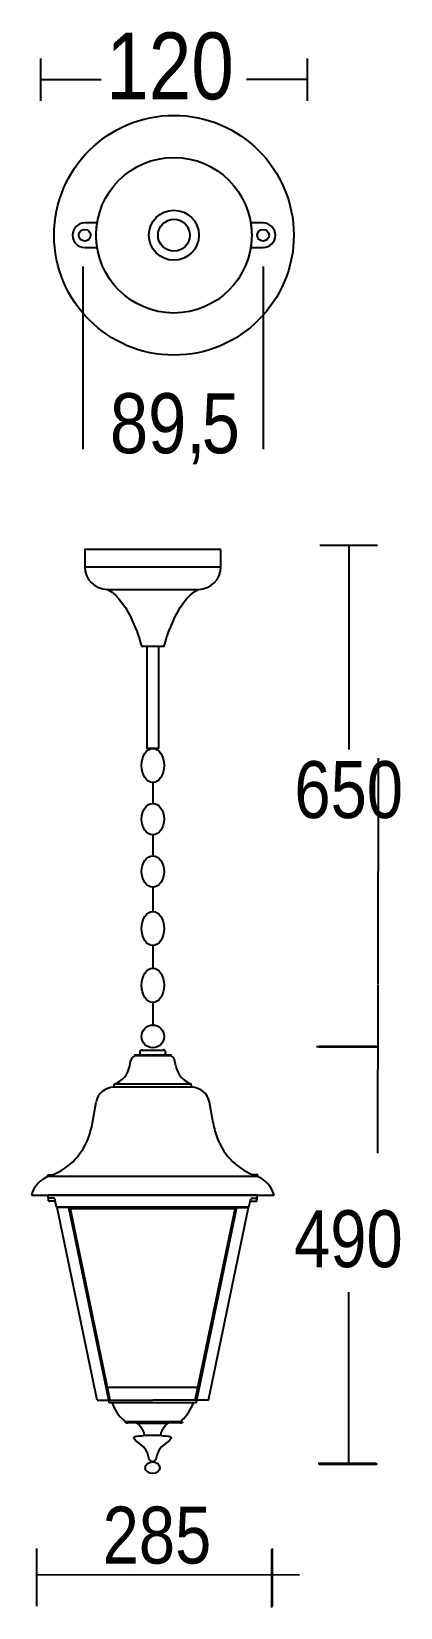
# Model space of a CAD drawing. Extents: x 0 to 57, y 0 to 243.
import ezdxf

# ---------------------------------------------------------------- set-up
doc = ezdxf.new("R2010")
doc.units = 0
doc.layers.add('LIVELLO_1', color=160, linetype='Continuous')
doc.styles.add('STD', font='txt')

# ---------------------------------------------------------------- blocks, each defined once
blk = doc.blocks.new('AI9-BLK1')
at = {"layer": 'LIVELLO_1', "color": 7}
for p, q in [((-26.85, 110.14), (-26.85, 116.69)), ((14.24, 116.69), (14.24, 110.14)), ((-26.85, 113.41), (-17.52, 113.41)), ((14.24, 113.41), (4.91, 113.41)), ((-20.3, 56.42), (-20.3, 84.6)), ((7.45, 84.6), (7.45, 56.42)), ((16.23, 41.62), (25.14, 41.62)), ((20.69, 41.62), (20.69, 10.08)), ((-20.07, 38.28), (0.95, 38.28)), ((25.23, 8.73), (25.18, -26.16)), ((-9.56, 5), (-9.56, 1.77)), ((-9.56, -3.08), (-9.56, -6.31)), ((-9.56, -11.15), (-9.56, -14.38)), ((-9.56, -11.4), (-9.56, -14.9)), ((-9.56, -20.16), (-9.56, -23.66)), ((25.17, -26.25), (25.12, -52.19)), ((-9.56, -28.92), (-9.56, -32.42)), ((15.68, -35.73), (24.6, -35.73)), ((16.03, -35.66), (24.95, -35.66)), ((16.09, -35.77), (25.01, -35.77)), ((16.23, -35.76), (25.14, -35.76)), ((-13.12, -38.69), (-12.99, -37.97)), ((-11.89, -37.04), (-9.57, -37.04)), ((-11.31, -37.04), (-7.83, -37.04)), ((-7.24, -37.04), (-9.57, -37.04)), ((-6.79, -37.04), (-9.57, -37.04)), ((-9.57, -37.04), (-7.36, -37.04)), ((-6.01, -38.69), (-6.14, -37.97)), ((-15.59, -42.02), (-15.51, -41.55)), ((-3.55, -42.02), (-15.58, -42.02)), ((-3.62, -41.55), (-15.51, -41.55)), ((-3.54, -42.02), (-3.62, -41.55)), ((-18.87, -47.49), (-18.31, -44.31)), ((-0.26, -47.49), (-0.82, -44.31)), ((-25.81, -55.82), (-25.78, -55.5)), ((-25.78, -55.5), (-24.97, -55.5)), ((-25.57, -55.73), (6.44, -55.73)), ((6.65, -55.5), (5.84, -55.5)), ((6.68, -55.82), (6.65, -55.5)), ((-28.29, -58.66), (9.15, -58.66)), ((6.58, -58.66), (-25.72, -58.66)), ((-25.64, -59.52), (-25.72, -58.66)), ((-24.81, -59.13), (-25.61, -59.13)), ((-24.66, -59.58), (-25.57, -59.58)), ((-24.41, -60.51), (-24.68, -59.23)), ((-24.34, -60.55), (-24.41, -60.51)), ((5.28, -60.51), (-24.41, -60.51)), ((-18.14, -90.3), (-24.34, -60.55)), ((-22.53, -60.55), (-24.34, -60.55)), ((-16.34, -90.3), (-22.53, -60.55)), ((-22.53, -60.55), (-22.27, -60.77)), ((-2.79, -90.3), (3.4, -60.55)), ((-0.99, -90.3), (5.2, -60.55)), ((3.4, -60.55), (3.14, -60.77)), ((3.4, -60.55), (5.2, -60.55)), ((5.2, -60.55), (5.28, -60.51)), ((5.28, -60.51), (5.55, -59.23)), ((5.53, -59.58), (6.44, -59.58)), ((5.68, -59.13), (6.48, -59.13)), ((6.51, -59.52), (6.58, -58.66)), ((-16.13, -90.3), (-22.27, -60.77)), ((3.14, -60.77), (-22.27, -60.77)), ((-3.01, -90.3), (3.14, -60.77)), ((20.63, -73.64), (20.63, -100.13)), ((-2.59, -88.33), (-16.54, -88.33)), ((-18.14, -90.3), (-9.57, -90.3)), ((-16.29, -90.7), (-16.33, -90.3)), ((-2.84, -90.7), (-16.29, -90.7)), ((-0.99, -90.3), (-9.57, -90.3)), ((-2.84, -90.7), (-2.81, -90.3)), ((-5.59, -93.6), (-13.55, -93.6)), ((-5.33, -93.77), (-13.43, -93.77)), ((-11.78, -93.82), (-9.56, -93.82)), ((-11.3, -93.82), (-7.83, -93.82)), ((-9.56, -93.82), (-7.35, -93.82)), ((-10.85, -95.67), (-8.36, -95.67)), ((15.98, -100.02), (24.9, -100.02)), ((16.04, -100.13), (24.95, -100.13)), ((16.17, -100.11), (25.09, -100.11)), ((-27.48, -122.07), (-27.48, -113.15)), ((8.8, -122.26), (8.8, -113.34)), ((8.9, -122.07), (8.9, -113.15)), ((-27.37, -117.15), (-12.37, -117.21)), ((-27.29, -117.15), (13.07, -117.21))]:
    blk.add_line(p, q, dxfattribs=at)
blk.add_lwpolyline([(-10.44, 26.02), (-8.68, 26.02), (-8.68, 10.25), (-10.44, 10.25)], close=True, dxfattribs=at)
for points in [[(-11.48, -36.28), (-9.56, -36.28), (-7.65, -36.28)], [(-12.45, -37.1), (-9.57, -37.1), (-6.68, -37.1)], [(-11.78, -37.04), (-9.57, -37.04), (-12.34, -37.04)]]:
    blk.add_lwpolyline(points, dxfattribs=at)
for centre, radius in [((-6.3, 89.41), 18.49), ((-6.3, 89.41), 12), ((-6.3, 89.41), 3.86), ((-20.07, 89.41), 0.908), ((-6.3, 89.41), 2.46), ((7.47, 89.41), 0.908), ((-9.56, -34.17), 1.75)]:
    blk.add_circle(centre, radius, dxfattribs=at)
for centre, major_axis, ratio in [((-9.56, 7.63), (0, 2.63), 0.667672), ((-9.56, -0.65), (0, 2.42), 0.723925), ((-9.56, -8.73), (0, 2.42), 0.723976), ((-9.56, -17.53), (0, 2.63), 0.66741), ((-9.56, -26.29), (0, 2.63), 0.66741), ((-9.6, -100.71), (-1.13, 0), 0.796774)]:
    blk.add_ellipse(centre, major_axis=major_axis, ratio=ratio, dxfattribs=at)
for points, knots in [([(-21.96, 89.41), (-21.96, 90.45), (-21.12, 91.3), (-20.07, 91.3), (-20.07, 91.3), (-18.16, 91.3), (-18.16, 91.3), (-18.26, 90.68), (-18.31, 90.05), (-18.31, 89.41), (-18.31, 88.76), (-18.26, 88.13), (-18.16, 87.51), (-18.16, 87.51), (-20.07, 87.51), (-20.07, 87.51), (-21.12, 87.51), (-21.96, 88.36), (-21.96, 89.41)], [0, 0, 0, 0, 1, 1, 1, 2, 2, 2, 3, 3, 3, 4, 4, 4, 5, 5, 5, 6, 6, 6, 6]), ([(9.36, 89.41), (9.36, 88.36), (8.51, 87.51), (7.47, 87.51), (7.47, 87.51), (5.56, 87.51), (5.56, 87.51), (5.65, 88.13), (5.7, 88.76), (5.7, 89.41), (5.7, 90.05), (5.65, 90.68), (5.56, 91.3), (5.56, 91.3), (7.47, 91.3), (7.47, 91.3), (8.51, 91.3), (9.36, 90.45), (9.36, 89.41)], [0, 0, 0, 0, 1, 1, 1, 2, 2, 2, 3, 3, 3, 4, 4, 4, 5, 5, 5, 6, 6, 6, 6]), ([(0.95, 40.91), (0.95, 40.91), (0.95, 38.28), (0.95, 38.28), (0.95, 36.34), (-0.62, 34.78), (-2.55, 34.78), (-2.55, 34.78), (-16.57, 34.78), (-16.57, 34.78), (-18.5, 34.78), (-20.07, 36.34), (-20.07, 38.28), (-20.07, 38.28), (-20.07, 40.91), (-20.07, 40.91), (-20.07, 40.91), (0.95, 40.91), (0.95, 40.91)], [0, 0, 0, 0, 1, 1, 1, 2, 2, 2, 3, 3, 3, 4, 4, 4, 5, 5, 5, 6, 6, 6, 6]), ([(-16.57, 34.78), (-13.06, 33.03), (-11.31, 26.02), (-11.31, 26.02), (-11.31, 26.02), (-7.81, 26.02), (-7.81, 26.02), (-7.81, 26.02), (-6.06, 33.03), (-2.55, 34.78)], [0, 0, 0, 0, 1, 1, 1, 2, 2, 2, 3, 3, 3, 3]), ([(-11.17, -36.23), (-11.39, -36.24), (-11.58, -36.43), (-11.57, -36.66), (-11.57, -36.83), (-11.46, -36.98), (-11.31, -37.04)], [0, 0, 0, 0, 1, 1, 1, 2, 2, 2, 2]), ([(-7.83, -37.04), (-7.61, -36.96), (-7.5, -36.72), (-7.59, -36.5), (-7.65, -36.34), (-7.8, -36.24), (-7.96, -36.23)], [0, 0, 0, 0, 1, 1, 1, 2, 2, 2, 2]), ([(-0.26, -47.49), (-0.11, -48.33), (0.12, -49.15), (0.43, -49.95), (1.48, -52.67), (3.68, -54.78), (6.44, -55.73)], [0, 0, 0, 0, 1, 1, 1, 2, 2, 2, 2]), ([(-15.83, -90.7), (-15.47, -91.76), (-14.83, -92.7), (-13.98, -93.44), (-13.86, -93.54), (-13.7, -93.6), (-13.55, -93.6)], [0, 0, 0, 0, 1, 1, 1, 2, 2, 2, 2]), ([(-5.59, -93.6), (-5.43, -93.6), (-5.27, -93.54), (-5.15, -93.44), (-4.3, -92.7), (-3.67, -91.76), (-3.3, -90.7)], [0, 0, 0, 0, 1, 1, 1, 2, 2, 2, 2]), ([(-7.15, -93.76), (-7.15, -93.76), (-8.36, -94.79), (-8.36, -95.67), (-8.36, -95.94), (-5.16, -95.37), (-7.65, -97.01), (-9.46, -98.2), (-8.62, -99.77), (-9.6, -99.77), (-10.59, -99.77), (-9.74, -98.2), (-11.56, -97.01), (-14.05, -95.37), (-10.85, -95.94), (-10.85, -95.67), (-10.85, -94.79), (-12.06, -93.76), (-12.06, -93.76)], [0, 0, 0, 0, 1, 1, 1, 2, 2, 2, 3, 3, 3, 4, 4, 4, 5, 5, 5, 6, 6, 6, 6])]:
    blk.add_open_spline(points, degree=3, knots=knots, dxfattribs=at)
for points in [[(-15.51, -41.55), (-14.26, -41.09), (-13.35, -40), (-13.12, -38.69)], [(-11.89, -37.04), (-12.43, -37.04), (-12.9, -37.43), (-12.99, -37.97)], [(-12.34, -37.04), (-12.38, -37.04), (-12.42, -37.06), (-12.45, -37.1)], [(-6.14, -37.97), (-6.24, -37.43), (-6.7, -37.04), (-7.24, -37.04)], [(-6.68, -37.1), (-6.71, -37.06), (-6.75, -37.04), (-6.79, -37.04)], [(-6.01, -38.69), (-5.78, -40), (-4.87, -41.09), (-3.62, -41.55)], [(-15.58, -42.02), (-16.93, -42.02), (-18.08, -42.98), (-18.31, -44.31)], [(-0.82, -44.31), (-1.06, -42.98), (-2.21, -42.02), (-3.55, -42.02)], [(-19.56, -49.95), (-19.25, -49.15), (-19.02, -48.33), (-18.87, -47.49)], [(-25.57, -55.73), (-22.81, -54.78), (-20.61, -52.67), (-19.56, -49.95)], [(-25.57, -55.73), (-26.91, -56.19), (-27.93, -57.29), (-28.29, -58.66)], [(9.15, -58.66), (8.8, -57.29), (7.78, -56.19), (6.44, -55.73)], [(-25.68, -59.07), (-25.68, -59.1), (-25.65, -59.13), (-25.61, -59.13)], [(-25.64, -59.52), (-25.64, -59.56), (-25.61, -59.58), (-25.57, -59.58)], [(-24.68, -59.23), (-24.69, -59.17), (-24.75, -59.13), (-24.81, -59.13)], [(-24.6, -59.64), (-24.6, -59.61), (-24.63, -59.58), (-24.66, -59.58)], [(5.53, -59.58), (5.5, -59.58), (5.47, -59.61), (5.46, -59.64)], [(5.68, -59.13), (5.62, -59.13), (5.56, -59.17), (5.55, -59.23)], [(6.44, -59.58), (6.47, -59.58), (6.5, -59.56), (6.51, -59.52)], [(6.48, -59.13), (6.52, -59.13), (6.55, -59.1), (6.55, -59.07)], [(-13.87, -93.61), (-13.75, -93.71), (-13.6, -93.77), (-13.43, -93.77)], [(-5.33, -93.77), (-5.17, -93.77), (-5.01, -93.71), (-4.89, -93.61)]]:
    blk.add_open_spline(points, degree=3, dxfattribs=at)
at = {"layer": 'LIVELLO_1', "color": 7, "attachment_point": 1, "style": 'STD'}
for s, insert, char_height in [('\\fArial Narrow|b0|i0;\\H10.3063;\\C7;120', (-16.75, 120.68), 10.3063), ('\\fArial Narrow|b0|i0;\\H9.2517;\\C7;89,', (-16.18, 65.04), 9.2517), ('\\fArial Narrow|b0|i0;\\H9.2517;\\C7;5', (-2.01, 65.04), 9.2517), ('\\fArial Narrow|b0|i0;\\H8.7780;\\C7;650', (12.29, 8.29), 8.778), ('\\fArial Narrow|b0|i0;\\H8.7780;\\C7;490', (12.24, -60.99), 8.778), ('\\fArial Narrow|b0|i0;\\H8.7780;\\C7;285', (-17.31, -106.7), 8.778)]:
    blk.add_mtext(s, dxfattribs=dict(at, insert=insert, char_height=char_height))

msp = doc.modelspace()

# ---------------------------------------------------------------- block references
at = {"layer": 'LIVELLO_1', "color": 7}
msp.add_blockref('AI9-BLK1', (28.430995, 122.258084), dxfattribs=at)

doc.saveas('drawing.dxf')
